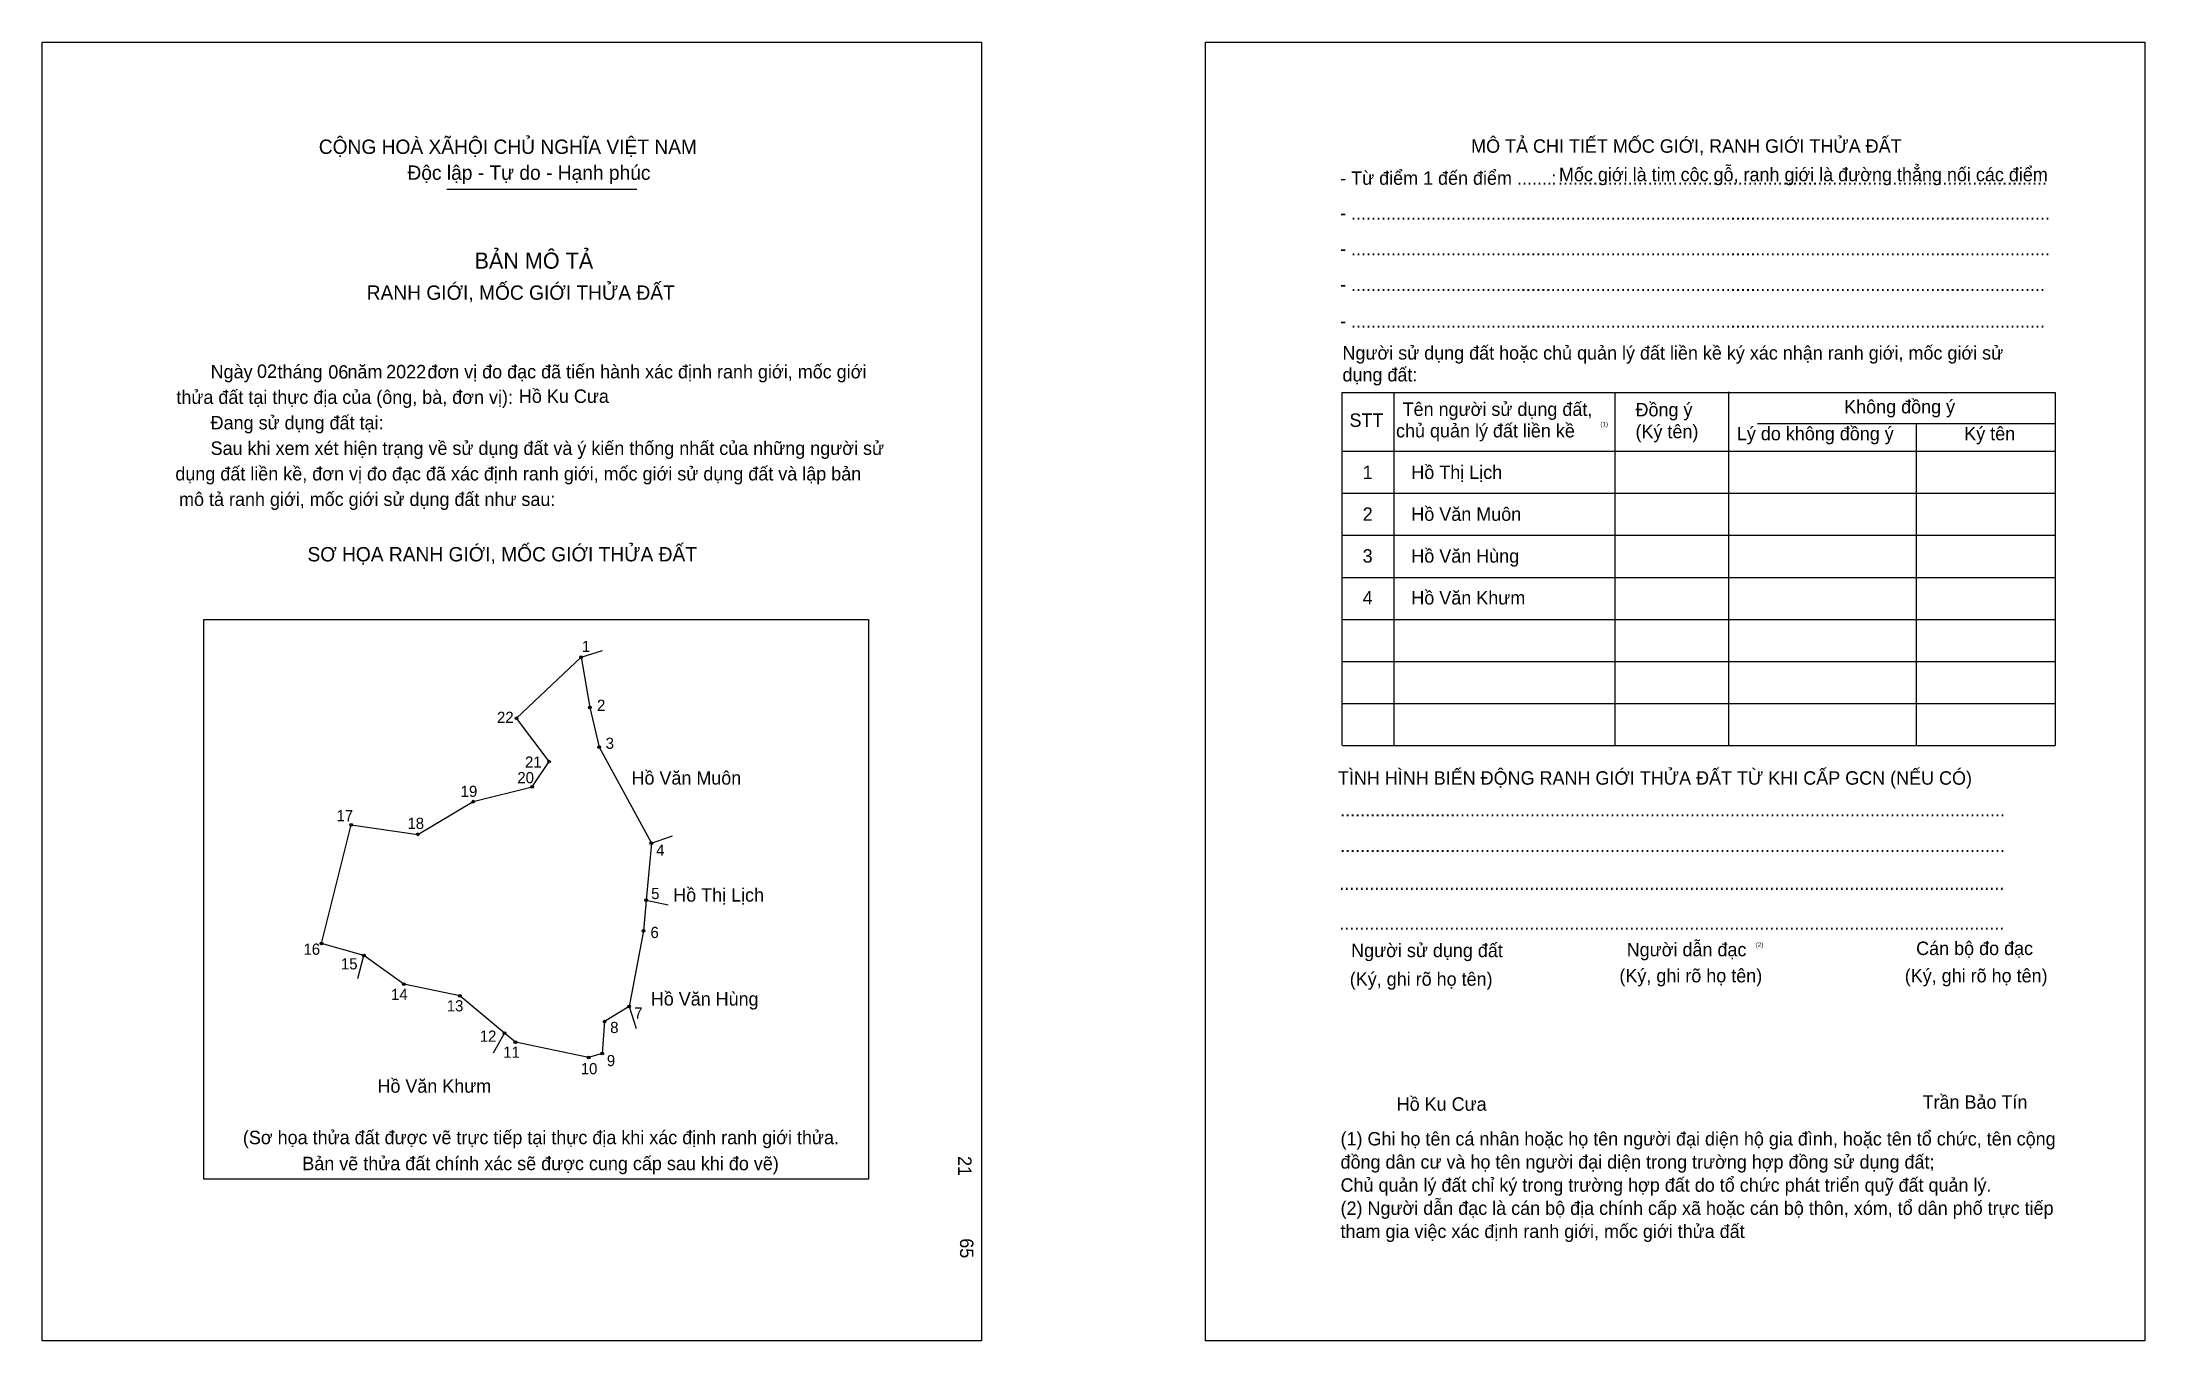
# Model space of a CAD drawing. Extents: x 546361 to 547316, y 1826014 to 1826604.
import ezdxf

# ---------------------------------------------------------------- set-up
doc = ezdxf.new("R2010")
doc.units = 0
for name, color, linetype in [('bmtKhungInTrang1', 7, 'Continuous'), ('bmtKhungInTrang2', 7, 'Continuous'), ('bmtNoiDung', 7, 'Continuous'), ('bmtTemplate', 7, 'Continuous'), ('CanhThua', 7, 'Continuous'), ('MocDinhThua', 7, 'Continuous'), ('RauThua', 7, 'Continuous'), ('SoHieuDinhThua', 7, 'Continuous'), ('TenChuLanCan', 7, 'Continuous')]:
    doc.layers.add(name, color=color, linetype=linetype)

msp = doc.modelspace()

# ---------------------------------------------------------------- linework, layer by layer
at = {"layer": 'bmtKhungInTrang1'}
msp.add_lwpolyline([(546360.84, 1826604.2), (546787.46, 1826604.2), (546787.46, 1826014.13), (546360.84, 1826014.13)], close=True, dxfattribs=at)
at = {"layer": 'bmtKhungInTrang2'}
msp.add_lwpolyline([(546889.2, 1826604.2), (547315.81, 1826604.2), (547315.81, 1826014.13), (546889.2, 1826014.13)], close=True, dxfattribs=at)
at = {"layer": 'bmtTemplate'}
for p, q in [((546544.68, 1826537.33), (546630.96, 1826537.33)), ((546974.78, 1826445.05), (546974.78, 1826284.63)), ((547075.14, 1826445.05), (547075.14, 1826284.63)), ((547126.77, 1826445.24), (547126.77, 1826284.63)), ((547274.97, 1826445.05), (547274.97, 1826284.63)), ((547139.86, 1826430.92), (547274.97, 1826430.92)), ((546951.38, 1826418.31), (547274.97, 1826418.31)), ((546951.38, 1826399.21), (547274.97, 1826399.21)), ((546951.38, 1826380.12), (547274.97, 1826380.12)), ((546951.38, 1826361.02), (547274.97, 1826361.02)), ((546951.38, 1826341.92), (547274.97, 1826341.92)), ((546951.38, 1826322.83), (547274.97, 1826322.83)), ((546951.38, 1826303.73), (547274.97, 1826303.73)), ((546951.38, 1826284.63), (547274.97, 1826284.63))]:
    msp.add_line(p, q, dxfattribs=at)
for points in [[(546951.17, 1826445.05), (547274.97, 1826445.05)], [(546951.17, 1826445.05), (546951.17, 1826284.63)], [(547211.99, 1826430.72), (547211.99, 1826284.63)]]:
    msp.add_lwpolyline(points, dxfattribs=at)
msp.add_lwpolyline([(546434.24, 1826087.62), (546434.24, 1826341.91), (546736.1, 1826341.91), (546736.1, 1826087.62)], close=True, dxfattribs=at)
at = {"layer": 'CanhThua'}
for p, q in [((546576.25, 1826297), (546605.7, 1826324.81)), ((546605.7, 1826324.81), (546609.66, 1826301.89)), ((546609.66, 1826301.89), (546613.87, 1826283.86)), ((546591.06, 1826277.3), (546576.25, 1826297)), ((546613.87, 1826283.86), (546637.53, 1826240.22)), ((546583.37, 1826265.9), (546591.06, 1826277.3)), ((546556.68, 1826259.12), (546583.37, 1826265.9)), ((546531.55, 1826244.28), (546556.68, 1826259.12)), ((546487.74, 1826194.67), (546501.18, 1826248.58)), ((546501.18, 1826248.58), (546531.55, 1826244.28)), ((546637.53, 1826240.22), (546635.19, 1826214.38)), ((546635.19, 1826214.38), (546633.92, 1826200.42)), ((546506.99, 1826189.25), (546487.74, 1826194.67)), ((546633.92, 1826200.42), (546627.39, 1826166.03)), ((546525.14, 1826176.23), (546506.99, 1826189.25)), ((546550.61, 1826170.96), (546525.14, 1826176.23)), ((546570.85, 1826154), (546550.61, 1826170.96)), ((546627.39, 1826166.03), (546616.32, 1826159.18)), ((546616.32, 1826159.18), (546615.18, 1826144.7)), ((546575.77, 1826149.89), (546570.85, 1826154)), ((546609.07, 1826142.89), (546575.77, 1826149.89)), ((546615.18, 1826144.7), (546609.07, 1826142.89))]:
    msp.add_line(p, q, dxfattribs=at)
at = {"layer": 'MocDinhThua'}
for centre in [(546605.7, 1826324.81), (546609.66, 1826301.89), (546576.25, 1826297), (546613.87, 1826283.86), (546591.06, 1826277.3), (546583.37, 1826265.9), (546556.68, 1826259.12), (546501.18, 1826248.58), (546531.55, 1826244.28), (546637.53, 1826240.22), (546635.19, 1826214.38), (546487.74, 1826194.67), (546633.92, 1826200.42), (546506.99, 1826189.25), (546525.14, 1826176.23), (546550.61, 1826170.96), (546627.39, 1826166.03), (546616.32, 1826159.18), (546570.85, 1826154), (546575.77, 1826149.89), (546609.07, 1826142.89), (546615.18, 1826144.7)]:
    msp.add_circle(centre, 0.609, dxfattribs=at)
at = {"layer": 'RauThua'}
for p, q in [((546605.7, 1826324.81), (546615.37, 1826327.74)), ((546637.53, 1826240.22), (546647.1, 1826243.55)), ((546635.19, 1826214.38), (546645.19, 1826212.28)), ((546504.24, 1826178.73), (546506.99, 1826189.25)), ((546627.39, 1826166.03), (546630.61, 1826156.08)), ((546565.84, 1826144.95), (546570.85, 1826154))]:
    msp.add_line(p, q, dxfattribs=at)

# ---------------------------------------------------------------- texts
at = {"layer": 'bmtNoiDung'}
for s, height, p in [('02', 6.104, (546458.47, 1826451.62)), ('06', 6.104, (546490.84, 1826451.28)), ('2022', 6.104, (546517.1, 1826451.42)), ('Hồ Ku Cưa', 6.104, (546577.4, 1826440.27)), ('1', 6.1, (546960.56, 1826405.71)), ('Hồ Thị Lịch ', 6.1041, (546982.66, 1826405.71)), ('2', 6.1, (546960.56, 1826386.7)), ('Hồ Văn Muôn ', 6.1041, (546982.66, 1826386.7)), ('3', 6.1, (546960.56, 1826367.7)), ('Hồ Văn Hùng ', 6.1041, (546982.66, 1826367.7)), ('4', 6.1, (546960.56, 1826348.69)), ('Hồ Văn Khưm ', 6.1041, (546982.66, 1826348.69)), ('Hồ Ku Cưa', 6.104, (546976.01, 1826118.71))]:
    msp.add_text(s, height=height, dxfattribs=at).set_placement(p)
for s, p in [('21', (546776.83, 1826098.13)), ('65', (546777.7, 1826060.77))]:
    msp.add_text(s, height=6.104, rotation=270, dxfattribs=at).set_placement(p)
at = {"layer": 'bmtTemplate'}
for s, height, p in [('CỘNG HOÀ XÃHỘI CHỦ NGHĨA VIỆT NAM', 6.5111, (546486.51, 1826553.38)), ('MÔ TẢ CHI TIẾT MỐC GIỚI, RANH GIỚI THỬA ĐẤT', 6.1018, (547009.82, 1826553.9)), ('Độc lập - Tự do - Hạnh phúc', 6.5111, (546526.77, 1826541.61)), ('Mốc giới là tim cộc gỗ, ranh giới là đường thẳng nối các điểm', 6.1018, (547049.72, 1826540.97)), ('- Từ điểm 1 đến điểm .......', 6.1018, (546950.34, 1826539.35)), (':', 6.1, (547046.21, 1826539.35)), ('..................................................................................................', 6.1018, (547049.22, 1826539.35)), ('- ............................................................................................................................................', 6.10182, (546950.34, 1826523.54)), ('BẢN MÔ TẢ', 7.325, (546557.25, 1826501.25)), ('- ............................................................................................................................................', 6.10182, (546950.34, 1826507.31)), ('RANH GIỚI, MỐC GIỚI THỬA ĐẤT', 6.5111, (546508.27, 1826487.12)), ('- ...........................................................................................................................................', 6.10182, (546950.34, 1826491.07)), ('- ...........................................................................................................................................', 6.10182, (546950.34, 1826474.46)), ('Người sử dụng đất hoặc chủ quản lý đất liền kề ký xác nhận ranh giới, mốc giới sử', 6.1018, (546951.38, 1826459.95)), ('Ngày     tháng     năm         đơn vị đo đạc đã tiến hành xác định ranh giới, mốc giới ', 6.1041, (546437.39, 1826451.42)), ('dụng đất:', 6.102, (546951.38, 1826450.02)), ('thửa đất tại thực địa của (ông, bà, đơn vị):', 6.1041, (546421.83, 1826439.82)), ('Không đồng ý', 6.1018, (547179.23, 1826435.5)), ('Đang sử dụng đất tại:', 6.1041, (546437.39, 1826428.23)), ('STT', 6.102, (546954.57, 1826429.39)), ('Tên người sử dụng đất,', 6.1018, (546978.72, 1826434.36)), ('Đồng ý', 6.102, (547084.47, 1826434.16)), ('Sau khi xem xét hiện trạng về sử dụng đất và ý kiến thống nhất của những người sử ', 6.1041, (546437.39, 1826416.64)), ('chủ quản lý đất liền kề', 6.1018, (546975.72, 1826424.6)), ('(1)', 2.035, (547068.53, 1826429.61)), ('(Ký tên)', 6.102, (547084.47, 1826424.23)), ('Lý do không đồng ý', 6.1018, (547130.5, 1826423.28)), ('Ký tên', 6.102, (547233.76, 1826423.28)), ('dụng đất liền kề, đơn vị đo đạc đã xác định ranh giới, mốc giới sử dụng đất và lập bản', 6.1041, (546421.37, 1826405.05)), ('mô tả ranh giới, mốc giới sử dụng đất như sau:', 6.1041, (546423.05, 1826393.45)), ('SƠ HỌA RANH GIỚI, MỐC GIỚI THỬA ĐẤT', 6.5111, (546481.37, 1826368.27)), ('TÌNH HÌNH BIẾN ĐỘNG RANH GIỚI THỬA ĐẤT TỪ KHI CẤP GCN (NẾU CÓ)', 6.1018, (546949.32, 1826266.83)), ('.....................................................................................................................................', 6.11097, (546950.34, 1826252.47)), ('.....................................................................................................................................', 6.11097, (546950.34, 1826236.23)), ('.....................................................................................................................................', 6.11097, (546950.03, 1826219.05)), ('.....................................................................................................................................', 6.11097, (546950.03, 1826200.9)), ('Người sử dụng đất', 6.1018, (546955.32, 1826188.49)), ('Người dẫn đạc', 6.1018, (547080.47, 1826188.88)), ('(2)', 2.035, (547139.07, 1826193.09)), ('Cán bộ đo đạc', 6.1018, (547211.92, 1826189.45)), ('(Ký, ghi rõ họ tên)', 6.1018, (546954.7, 1826175.51)), ('(Ký, ghi rõ họ tên)', 6.1018, (547077.16, 1826177.04)), ('(Ký, ghi rõ họ tên)', 6.1018, (547206.74, 1826177.04)), ('Trần Bảo Tín', 6.1018, (547214.83, 1826119.61)), ('(Sơ họa thửa đất được vẽ trực tiếp tại thực địa khi xác định ranh giới thửa.', 6.1041, (546452.04, 1826103.52)), ('(1) Ghi họ tên cá nhân hoặc họ tên người đại diện hộ gia đình, hoặc tên tổ chức, tên cộng', 6.1018, (546950.52, 1826102.93)), ('Bản vẽ thửa đất chính xác sẽ được cung cấp sau khi đo vẽ)', 6.1041, (546479.03, 1826091.71)), ('đồng dân cư và họ tên người đại diện trong trường hợp đồng sử dụng đất;', 6.1018, (546950.52, 1826092.42)), ('Chủ quản lý đất chỉ ký trong trường hợp đất do tổ chức phát triển quỹ đất quản lý.', 6.1018, (546950.52, 1826081.92)), ('(2) Người dẫn đạc là cán bộ địa chính cấp xã hoặc cán bộ thôn, xóm, tổ dân phố trực tiếp', 6.1018, (546950.52, 1826071.42)), ('tham gia việc xác định ranh giới, mốc giới thửa đất', 6.1018, (546950.52, 1826060.91))]:
    msp.add_text(s, height=height, dxfattribs=at).set_placement(p)
at = {"layer": 'SoHieuDinhThua'}
for s, height, p in [('1', 5.08, (546605.98, 1826327.09)), ('22', 5.077, (546567.44, 1826294.89)), ('2', 5.08, (546612.85, 1826300.36)), ('21', 5.077, (546580.15, 1826274.56)), ('3', 5.08, (546616.8, 1826283.12)), ('20', 5.077, (546576.67, 1826267.51)), ('19', 5.077, (546550.95, 1826261.27)), ('17', 5.077, (546494.56, 1826250.25)), ('18', 5.077, (546526.77, 1826246.72)), ('4', 5.08, (546639.73, 1826234.56)), ('5', 5.08, (546637.44, 1826214.86)), ('16', 5.077, (546479.57, 1826189.58)), ('6', 5.08, (546637.14, 1826197.17)), ('15', 5.077, (546496.58, 1826182.93)), ('14', 5.077, (546519.33, 1826169.04)), ('13', 5.077, (546544.62, 1826163.85)), ('7', 5.08, (546629.76, 1826160.61)), ('8', 5.08, (546618.84, 1826154)), ('12', 5.077, (546559.61, 1826150.07)), ('11', 5.077, (546570.25, 1826142.78)), ('10', 5.077, (546605.49, 1826135.28)), ('9', 5.08, (546617.31, 1826138.96))]:
    msp.add_text(s, height=height, dxfattribs=at).set_placement(p)
at = {"layer": 'TenChuLanCan'}
for s, p in [('Hồ Văn Muôn', (546628.54, 1826266.87)), ('Hồ Thị Lịch', (546647.49, 1826213.7)), ('Hồ Văn Hùng', (546637.31, 1826166.49)), ('Hồ Văn Khưm', (546513.16, 1826126.91))]:
    msp.add_text(s, height=6.0928, dxfattribs=at).set_placement(p)

doc.saveas('drawing.dxf')
